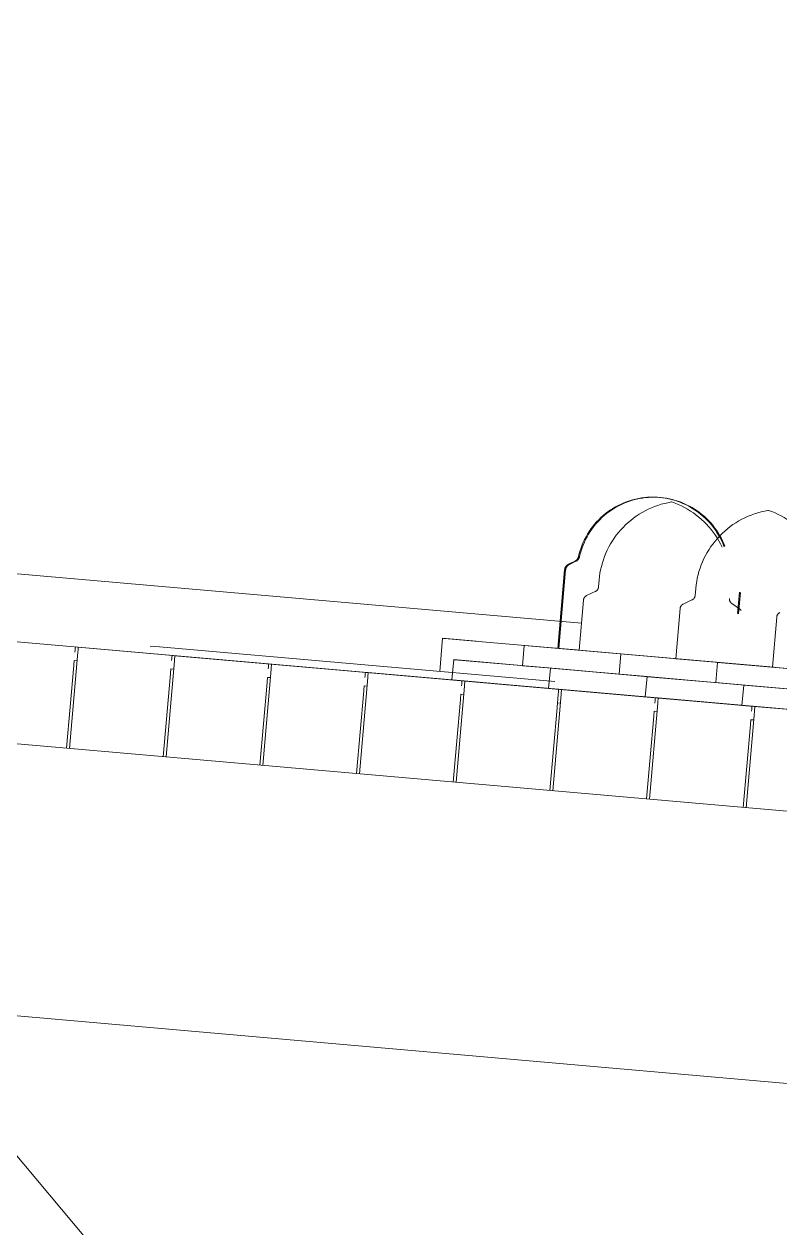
# Model space of a CAD drawing. Header units: metres. Extents: x 4238 to 4687, y -1 to 29.
# Drawn here: x 4342.1403 to 4342.2519, y 16.7894 to 16.9671 of the extents above; entities that cross this region are included whole.
import ezdxf

# ---------------------------------------------------------------- set-up
doc = ezdxf.new("R2010")
doc.units = ezdxf.units.M
for name, color, linetype, lineweight in [('A-ROOF', 132, 'Continuous', 5), ('A-ROOF-PATT', 132, 'Continuous', 15), ('Q-SPCQ', 91, 'Continuous', 5)]:
    doc.layers.add(name, color=color, linetype=linetype, lineweight=lineweight)

# ---------------------------------------------------------------- blocks, each defined once
blk = doc.blocks.new('Static Line_Sayfa_Metal Deck_Pan Mount - Up to 15 _ pitch - Max 2 Users-1848787-SECTION - GRIDS C4-C5')
at = {"layer": 'Q-SPCQ'}
for p, q in [((4342.2216, 16.88781), (4342.22064, 16.88735)), ((4342.22175, 16.8878), (4342.22079, 16.88733)), ((4342.22008, 16.88653), (4342.21907, 16.87494)), ((4342.22023, 16.88652), (4342.21922, 16.87492)), ((4342.22517, 16.88503), (4342.22509, 16.884)), ((4342.22286, 16.88205), (4342.22221, 16.87466)), ((4342.22461, 16.88333), (4342.22333, 16.88273)), ((4342.23888, 16.88208), (4342.2376, 16.88148)), ((4342.23945, 16.88378), (4342.23936, 16.88275)), ((4342.24562, 16.88006), (4342.24589, 16.88321)), ((4342.24577, 16.88005), (4342.24604, 16.8832)), ((4342.23713, 16.8808), (4342.23648, 16.87341)), ((4342.24592, 16.88075), (4342.24476, 16.88156)), ((4342.2514, 16.87955), (4342.25076, 16.87216)), ((4342.23282, 16.86771), (4342.13398, 16.87636)), ((4342.14825, 16.87511), (4342.14784, 16.87515)), ((4342.2471, 16.86646), (4342.14825, 16.87511)), ((4342.16026, 16.87515), (4342.15888, 16.87527)), ((4342.21864, 16.87004), (4342.16026, 16.87515)), ((4342.20206, 16.87642), (4342.20163, 16.87153)), ((4342.20703, 16.87599), (4342.20206, 16.87642)), ((4342.20206, 16.87642), (4342.20221, 16.87641)), ((4342.20221, 16.87641), (4342.20236, 16.8764)), ((4342.20735, 16.87596), (4342.20236, 16.8764)), ((4342.20735, 16.87596), (4342.22221, 16.87466)), ((4342.21412, 16.87537), (4342.21385, 16.87238)), ((4342.21412, 16.87537), (4342.22182, 16.8747)), ((4342.21412, 16.87537), (4342.23676, 16.87339)), ((4342.14696, 16.86017), (4342.14819, 16.87436)), ((4342.16253, 16.87386), (4342.16211, 16.8739)), ((4342.25908, 16.86541), (4342.16253, 16.87386)), ((4342.20371, 16.87327), (4342.20344, 16.87028)), ((4342.21861, 16.87197), (4342.20371, 16.87327)), ((4342.20371, 16.87327), (4342.20383, 16.87326)), ((4342.21881, 16.87195), (4342.20383, 16.87326)), ((4342.22221, 16.87466), (4342.23674, 16.87339)), ((4342.22839, 16.87412), (4342.22813, 16.87113)), ((4342.22839, 16.87412), (4342.2361, 16.87345)), ((4342.22839, 16.87412), (4342.25103, 16.87214)), ((4342.23648, 16.87341), (4342.25101, 16.87214)), ((4342.14653, 16.8602), (4342.1476, 16.87241)), ((4342.14767, 16.87315), (4342.14808, 16.87312)), ((4342.16123, 16.85892), (4342.16246, 16.87311)), ((4342.16194, 16.8719), (4342.16235, 16.87187)), ((4342.1755, 16.85767), (4342.17674, 16.87186)), ((4342.1768, 16.87261), (4342.17638, 16.87265)), ((4342.27455, 16.86406), (4342.1768, 16.87261)), ((4342.19107, 16.87136), (4342.19066, 16.8714)), ((4342.21817, 16.872), (4342.21385, 16.87238)), ((4342.21813, 16.87201), (4342.21385, 16.87238)), ((4342.21798, 16.87202), (4342.21772, 16.86903)), ((4342.23288, 16.87072), (4342.21798, 16.87202)), ((4342.21798, 16.87202), (4342.2181, 16.87201)), ((4342.23308, 16.8707), (4342.2181, 16.87201)), ((4342.23308, 16.8707), (4342.21881, 16.87195)), ((4342.24266, 16.87287), (4342.2424, 16.86988)), ((4342.24266, 16.87287), (4342.25037, 16.8722)), ((4342.24266, 16.87287), (4342.2653, 16.87089)), ((4342.25076, 16.87216), (4342.26528, 16.87089)), ((4342.1608, 16.85895), (4342.16187, 16.87116)), ((4342.17507, 16.85771), (4342.17615, 16.86991)), ((4342.17621, 16.87066), (4342.17662, 16.87062)), ((4342.18978, 16.85642), (4342.19101, 16.87062)), ((4342.28991, 16.86272), (4342.19107, 16.87136)), ((4342.20344, 16.87028), (4342.20357, 16.87027)), ((4342.20344, 16.87028), (4342.21835, 16.86898)), ((4342.20357, 16.87027), (4342.21855, 16.86896)), ((4342.20534, 16.87011), (4342.20493, 16.87015)), ((4342.30419, 16.86147), (4342.20534, 16.87011)), ((4342.23245, 16.87075), (4342.22813, 16.87113)), ((4342.2324, 16.87076), (4342.22813, 16.87113)), ((4342.23225, 16.87077), (4342.23199, 16.86778)), ((4342.24716, 16.86947), (4342.23225, 16.87077)), ((4342.23225, 16.87077), (4342.23238, 16.87076)), ((4342.24736, 16.86945), (4342.23238, 16.87076)), ((4342.24736, 16.86945), (4342.23308, 16.8707)), ((4342.24672, 16.86951), (4342.2424, 16.86988)), ((4342.24668, 16.86951), (4342.2424, 16.86988)), ((4342.18934, 16.85646), (4342.19042, 16.86866)), ((4342.19049, 16.86941), (4342.19089, 16.86937)), ((4342.20405, 16.85517), (4342.20528, 16.86937)), ((4342.20476, 16.86816), (4342.20517, 16.86812)), ((4342.21772, 16.86903), (4342.21784, 16.86902)), ((4342.21772, 16.86903), (4342.23262, 16.86773)), ((4342.21784, 16.86902), (4342.23282, 16.86771)), ((4342.21832, 16.85392), (4342.21955, 16.86812)), ((4342.21855, 16.86896), (4342.23282, 16.86771)), ((4342.21913, 16.86815), (4342.21902, 16.86687)), ((4342.21962, 16.86887), (4342.2192, 16.8689)), ((4342.31846, 16.86022), (4342.21962, 16.86887)), ((4342.24652, 16.86952), (4342.24626, 16.86653)), ((4342.26143, 16.86822), (4342.24652, 16.86952)), ((4342.24652, 16.86952), (4342.24665, 16.86951)), ((4342.26163, 16.8682), (4342.24665, 16.86951)), ((4342.26163, 16.8682), (4342.24736, 16.86945)), ((4342.20362, 16.85521), (4342.20469, 16.86741)), ((4342.21789, 16.85396), (4342.21896, 16.86616)), ((4342.21903, 16.86691), (4342.21944, 16.86687)), ((4342.23199, 16.86778), (4342.23212, 16.86777)), ((4342.23199, 16.86778), (4342.2469, 16.86648)), ((4342.23212, 16.86777), (4342.2471, 16.86646)), ((4342.23259, 16.85267), (4342.23383, 16.86687)), ((4342.23282, 16.86771), (4342.2471, 16.86646)), ((4342.23341, 16.86691), (4342.2334, 16.86687)), ((4342.23389, 16.86762), (4342.23348, 16.86765)), ((4342.33273, 16.85897), (4342.23389, 16.86762)), ((4342.24626, 16.86653), (4342.24639, 16.86652)), ((4342.24626, 16.86653), (4342.26117, 16.86523)), ((4342.24639, 16.86652), (4342.26137, 16.86521)), ((4342.2471, 16.86646), (4342.25908, 16.86541)), ((4342.24816, 16.86637), (4342.24775, 16.8664)), ((4342.347, 16.85772), (4342.24816, 16.86637)), ((4342.23216, 16.85271), (4342.23324, 16.86491)), ((4342.2333, 16.86566), (4342.23371, 16.86562)), ((4342.24687, 16.85142), (4342.2481, 16.86562)), ((4342.24758, 16.86441), (4342.24798, 16.86438)), ((4342.24643, 16.85146), (4342.24751, 16.86366))]:
    blk.add_line(p, q, dxfattribs=at)
at = {"layer": 'Q-SPCQ', "flags": 128}
for points in [[(4342.22213, 16.88849), (4342.22224, 16.88893), (4342.22237, 16.88936), (4342.22251, 16.88978), (4342.22267, 16.8902), (4342.22284, 16.89062), (4342.22303, 16.89102), (4342.22324, 16.89142), (4342.22346, 16.89181), (4342.2237, 16.89219), (4342.22396, 16.89256), (4342.22423, 16.89292), (4342.22451, 16.89327), (4342.22481, 16.89361), (4342.22512, 16.89393), (4342.22544, 16.89425), (4342.22577, 16.89455), (4342.22612, 16.89483), (4342.22648, 16.8951), (4342.22685, 16.89536), (4342.22722, 16.8956), (4342.22761, 16.89583), (4342.22801, 16.89604), (4342.22841, 16.89624), (4342.22882, 16.89641), (4342.22924, 16.89658), (4342.22967, 16.89672), (4342.2301, 16.89685), (4342.23053, 16.89696), (4342.23097, 16.89706), (4342.23142, 16.89713), (4342.23186, 16.89719), (4342.23231, 16.89723), (4342.23276, 16.89725), (4342.23321, 16.89726), (4342.23365, 16.89724), (4342.23407, 16.89721)], [(4342.22228, 16.88848), (4342.22239, 16.88891), (4342.22252, 16.88934), (4342.22266, 16.88977), (4342.22282, 16.89019), (4342.22299, 16.8906), (4342.22318, 16.89101), (4342.22339, 16.89141), (4342.22361, 16.8918), (4342.22385, 16.89218), (4342.22411, 16.89255), (4342.22438, 16.89291), (4342.22466, 16.89326), (4342.22496, 16.8936), (4342.22527, 16.89392), (4342.22559, 16.89423), (4342.22592, 16.89453), (4342.22627, 16.89482), (4342.22663, 16.89509), (4342.227, 16.89535), (4342.22737, 16.89559), (4342.22776, 16.89582), (4342.22816, 16.89603), (4342.22856, 16.89622), (4342.22897, 16.8964), (4342.22939, 16.89656), (4342.22982, 16.89671), (4342.23025, 16.89684), (4342.23068, 16.89695), (4342.23112, 16.89704), (4342.23157, 16.89712), (4342.23201, 16.89718), (4342.23246, 16.89722), (4342.23291, 16.89724), (4342.23336, 16.89724), (4342.2338, 16.89723), (4342.23422, 16.8972)], [(4342.22517, 16.88503), (4342.22523, 16.88553), (4342.2253, 16.88604), (4342.2254, 16.88654), (4342.22552, 16.88704), (4342.22565, 16.88754), (4342.22581, 16.88802), (4342.22598, 16.8885), (4342.22617, 16.88898), (4342.22638, 16.88944), (4342.22662, 16.8899), (4342.22686, 16.89035), (4342.22713, 16.89079), (4342.22741, 16.89121), (4342.22771, 16.89163), (4342.22803, 16.89203), (4342.22836, 16.89242), (4342.22871, 16.89279), (4342.22907, 16.89315), (4342.22945, 16.8935), (4342.22984, 16.89383), (4342.23024, 16.89415), (4342.23066, 16.89445), (4342.23109, 16.89473), (4342.23152, 16.89499), (4342.23197, 16.89524), (4342.23243, 16.89547), (4342.2329, 16.89568), (4342.23337, 16.89587), (4342.23385, 16.89604), (4342.23434, 16.8962), (4342.23484, 16.89633), (4342.23534, 16.89644), (4342.23584, 16.89654), (4342.23592, 16.89655)], [(4342.23407, 16.89721), (4342.23452, 16.89717), (4342.23496, 16.8971), (4342.2354, 16.89702), (4342.23584, 16.89692), (4342.23627, 16.8968), (4342.2367, 16.89666), (4342.23712, 16.89651), (4342.23754, 16.89634), (4342.23795, 16.89615), (4342.23835, 16.89595), (4342.23874, 16.89573), (4342.23912, 16.8955), (4342.2395, 16.89525), (4342.23986, 16.89499), (4342.24021, 16.89471), (4342.24056, 16.89442), (4342.24088, 16.89411), (4342.2412, 16.89379), (4342.24151, 16.89346), (4342.2418, 16.89312), (4342.24207, 16.89277), (4342.24234, 16.8924), (4342.24258, 16.89203), (4342.24282, 16.89164), (4342.24303, 16.89125), (4342.24323, 16.89085), (4342.24342, 16.89044), (4342.24359, 16.89002), (4342.24362, 16.88994)], [(4342.23422, 16.8972), (4342.23467, 16.89715), (4342.23511, 16.89709), (4342.23555, 16.897), (4342.23599, 16.8969), (4342.23642, 16.89678), (4342.23685, 16.89665), (4342.23727, 16.89649), (4342.23769, 16.89633), (4342.2381, 16.89614), (4342.2385, 16.89594), (4342.23889, 16.89572), (4342.23927, 16.89548), (4342.23965, 16.89524), (4342.24001, 16.89497), (4342.24036, 16.89469), (4342.24071, 16.8944), (4342.24104, 16.8941), (4342.24135, 16.89378), (4342.24166, 16.89345), (4342.24195, 16.89311), (4342.24222, 16.89275), (4342.24249, 16.89239), (4342.24273, 16.89201), (4342.24297, 16.89163), (4342.24318, 16.89123), (4342.24338, 16.89083), (4342.24357, 16.89042), (4342.24374, 16.89001)], [(4342.23592, 16.89655), (4342.2364, 16.89637), (4342.23687, 16.89618), (4342.23734, 16.89596), (4342.23779, 16.89573), (4342.23824, 16.89548), (4342.23868, 16.89521), (4342.2391, 16.89493), (4342.23951, 16.89462), (4342.23992, 16.89431), (4342.2403, 16.89397), (4342.24068, 16.89362), (4342.24104, 16.89326), (4342.24138, 16.89288), (4342.24171, 16.89249), (4342.24202, 16.89208), (4342.24232, 16.89167), (4342.2426, 16.89124), (4342.24286, 16.8908), (4342.24311, 16.89035), (4342.24334, 16.88989)], [(4342.23945, 16.88378), (4342.2395, 16.88429), (4342.23958, 16.88479), (4342.23967, 16.88529), (4342.23979, 16.88579), (4342.23992, 16.88629), (4342.24008, 16.88677), (4342.24025, 16.88726), (4342.24045, 16.88773), (4342.24066, 16.8882), (4342.24089, 16.88865), (4342.24114, 16.8891), (4342.2414, 16.88954), (4342.24169, 16.88996), (4342.24199, 16.89038), (4342.2423, 16.89078), (4342.24264, 16.89117), (4342.24298, 16.89154), (4342.24335, 16.89191), (4342.24372, 16.89225), (4342.24411, 16.89258), (4342.24452, 16.8929), (4342.24493, 16.8932), (4342.24536, 16.89348), (4342.2458, 16.89374), (4342.24625, 16.89399), (4342.2467, 16.89422), (4342.24717, 16.89443), (4342.24764, 16.89462), (4342.24813, 16.89479), (4342.24862, 16.89495), (4342.24911, 16.89508), (4342.24961, 16.89519), (4342.25011, 16.89529), (4342.25019, 16.8953)], [(4342.25019, 16.8953), (4342.25067, 16.89512), (4342.25115, 16.89493), (4342.25161, 16.89471), (4342.25207, 16.89448), (4342.25251, 16.89423), (4342.25295, 16.89396), (4342.25337, 16.89368), (4342.25379, 16.89338), (4342.25419, 16.89306), (4342.25458, 16.89272), (4342.25495, 16.89237), (4342.25531, 16.89201), (4342.25565, 16.89163), (4342.25598, 16.89124), (4342.2563, 16.89083), (4342.25659, 16.89042), (4342.25687, 16.88999), (4342.25714, 16.88955), (4342.25738, 16.8891), (4342.25761, 16.88864)], [(4342.2216, 16.88781), (4342.22163, 16.88783), (4342.22167, 16.88785), (4342.2217, 16.88787), (4342.22173, 16.88789), (4342.22177, 16.88792), (4342.2218, 16.88794), (4342.22183, 16.88797), (4342.22186, 16.88799), (4342.22189, 16.88802), (4342.22191, 16.88805), (4342.22194, 16.88808), (4342.22196, 16.88811), (4342.22199, 16.88815), (4342.22201, 16.88818), (4342.22203, 16.88822), (4342.22205, 16.88825), (4342.22206, 16.88829), (4342.22208, 16.88832), (4342.2221, 16.88836), (4342.22211, 16.8884), (4342.22212, 16.88844), (4342.22213, 16.88847), (4342.22213, 16.88849)], [(4342.22175, 16.8878), (4342.22178, 16.88782), (4342.22182, 16.88784), (4342.22185, 16.88786), (4342.22188, 16.88788), (4342.22192, 16.8879), (4342.22195, 16.88793), (4342.22198, 16.88795), (4342.22201, 16.88798), (4342.22204, 16.88801), (4342.22206, 16.88804), (4342.22209, 16.88807), (4342.22211, 16.8881), (4342.22214, 16.88813), (4342.22216, 16.88817), (4342.22218, 16.8882), (4342.2222, 16.88824), (4342.22221, 16.88827), (4342.22223, 16.88831), (4342.22225, 16.88835), (4342.22226, 16.88838), (4342.22227, 16.88842), (4342.22228, 16.88846), (4342.22228, 16.88848)], [(4342.22008, 16.88653), (4342.22009, 16.88657), (4342.22009, 16.88661), (4342.2201, 16.88665), (4342.22011, 16.88669), (4342.22012, 16.88673), (4342.22013, 16.88677), (4342.22015, 16.88681), (4342.22016, 16.88684), (4342.22018, 16.88688), (4342.2202, 16.88691), (4342.22022, 16.88695), (4342.22024, 16.88698), (4342.22026, 16.88702), (4342.22028, 16.88705), (4342.22031, 16.88708), (4342.22033, 16.88711), (4342.22036, 16.88714), (4342.22039, 16.88717), (4342.22042, 16.8872), (4342.22045, 16.88722), (4342.22048, 16.88725), (4342.22051, 16.88727), (4342.22055, 16.88729), (4342.22058, 16.88731), (4342.22062, 16.88733), (4342.22064, 16.88735)], [(4342.22023, 16.88652), (4342.22024, 16.88656), (4342.22024, 16.8866), (4342.22025, 16.88664), (4342.22026, 16.88668), (4342.22027, 16.88672), (4342.22028, 16.88675), (4342.2203, 16.88679), (4342.22031, 16.88683), (4342.22033, 16.88687), (4342.22035, 16.8869), (4342.22037, 16.88694), (4342.22039, 16.88697), (4342.22041, 16.887), (4342.22043, 16.88704), (4342.22046, 16.88707), (4342.22048, 16.8871), (4342.22051, 16.88713), (4342.22054, 16.88716), (4342.22057, 16.88718), (4342.2206, 16.88721), (4342.22063, 16.88723), (4342.22066, 16.88726), (4342.2207, 16.88728), (4342.22073, 16.8873), (4342.22077, 16.88732), (4342.22079, 16.88733)], [(4342.22461, 16.88333), (4342.22464, 16.88334), (4342.22467, 16.88336), (4342.2247, 16.88337), (4342.22473, 16.88339), (4342.22475, 16.88341), (4342.22478, 16.88343), (4342.2248, 16.88345), (4342.22483, 16.88347), (4342.22485, 16.8835), (4342.22488, 16.88352), (4342.2249, 16.88355), (4342.22492, 16.88357), (4342.22494, 16.8836), (4342.22496, 16.88363), (4342.22497, 16.88365), (4342.22499, 16.88368), (4342.225, 16.88371), (4342.22502, 16.88374), (4342.22503, 16.88377), (4342.22504, 16.8838), (4342.22505, 16.88383), (4342.22506, 16.88387), (4342.22507, 16.8839), (4342.22508, 16.88393), (4342.22508, 16.88396), (4342.22508, 16.884)], [(4342.22286, 16.88205), (4342.22286, 16.88208), (4342.22287, 16.88212), (4342.22287, 16.88215), (4342.22288, 16.88218), (4342.22289, 16.88221), (4342.2229, 16.88225), (4342.22291, 16.88228), (4342.22292, 16.88231), (4342.22294, 16.88234), (4342.22295, 16.88237), (4342.22297, 16.8824), (4342.22298, 16.88242), (4342.223, 16.88245), (4342.22302, 16.88248), (4342.22304, 16.8825), (4342.22306, 16.88253), (4342.22309, 16.88255), (4342.22311, 16.88258), (4342.22313, 16.8826), (4342.22316, 16.88262), (4342.22318, 16.88264), (4342.22321, 16.88266), (4342.22324, 16.88268), (4342.22327, 16.8827), (4342.2233, 16.88271), (4342.22333, 16.88273)], [(4342.23888, 16.88208), (4342.23891, 16.88209), (4342.23894, 16.88211), (4342.23897, 16.88212), (4342.239, 16.88214), (4342.23903, 16.88216), (4342.23905, 16.88218), (4342.23908, 16.8822), (4342.2391, 16.88222), (4342.23913, 16.88225), (4342.23915, 16.88227), (4342.23917, 16.8823), (4342.23919, 16.88232), (4342.23921, 16.88235), (4342.23923, 16.88238), (4342.23925, 16.8824), (4342.23926, 16.88243), (4342.23928, 16.88246), (4342.23929, 16.88249), (4342.2393, 16.88252), (4342.23932, 16.88255), (4342.23933, 16.88259), (4342.23933, 16.88262), (4342.23934, 16.88265), (4342.23935, 16.88268), (4342.23935, 16.88271), (4342.23936, 16.88275)], [(4342.24441, 16.88231), (4342.24441, 16.88228), (4342.24441, 16.88225), (4342.24441, 16.88221), (4342.24441, 16.88218), (4342.24441, 16.88215), (4342.24442, 16.88211), (4342.24442, 16.88208), (4342.24443, 16.88205), (4342.24444, 16.88202), (4342.24445, 16.88199), (4342.24446, 16.88195), (4342.24447, 16.88192), (4342.24449, 16.88189), (4342.2445, 16.88186), (4342.24452, 16.88183), (4342.24453, 16.88181), (4342.24455, 16.88178), (4342.24457, 16.88175), (4342.24459, 16.88172), (4342.24461, 16.8817), (4342.24463, 16.88167), (4342.24466, 16.88165), (4342.24468, 16.88163), (4342.2447, 16.88161), (4342.24473, 16.88159), (4342.24476, 16.88157)], [(4342.23713, 16.8808), (4342.23713, 16.88084), (4342.23714, 16.88087), (4342.23714, 16.8809), (4342.23715, 16.88093), (4342.23716, 16.88096), (4342.23717, 16.881), (4342.23718, 16.88103), (4342.23719, 16.88106), (4342.23721, 16.88109), (4342.23722, 16.88112), (4342.23724, 16.88115), (4342.23726, 16.88118), (4342.23727, 16.8812), (4342.23729, 16.88123), (4342.23731, 16.88126), (4342.23734, 16.88128), (4342.23736, 16.8813), (4342.23738, 16.88133), (4342.23741, 16.88135), (4342.23743, 16.88137), (4342.23746, 16.88139), (4342.23748, 16.88141), (4342.23751, 16.88143), (4342.23754, 16.88145), (4342.23757, 16.88146), (4342.2376, 16.88148)], [(4342.24592, 16.88075), (4342.24594, 16.88073), (4342.24597, 16.88071), (4342.246, 16.88069), (4342.24602, 16.88067), (4342.24604, 16.88065), (4342.24607, 16.88062), (4342.24609, 16.8806), (4342.24611, 16.88057), (4342.24613, 16.88054)], [(4342.2514, 16.87955), (4342.25141, 16.87959), (4342.25141, 16.87962), (4342.25142, 16.87965), (4342.25142, 16.87968), (4342.25143, 16.87972), (4342.25144, 16.87975), (4342.25145, 16.87978), (4342.25147, 16.87981), (4342.25148, 16.87984), (4342.2515, 16.87987), (4342.25151, 16.8799), (4342.25153, 16.87993), (4342.25155, 16.87995), (4342.25157, 16.87998), (4342.25159, 16.88001), (4342.25161, 16.88003), (4342.25163, 16.88006), (4342.25165, 16.88008), (4342.25168, 16.8801), (4342.2517, 16.88012), (4342.25173, 16.88014), (4342.25176, 16.88016), (4342.25178, 16.88018), (4342.25181, 16.8802), (4342.25184, 16.88021), (4342.25187, 16.88023)]]:
    blk.add_lwpolyline(points, dxfattribs=at)
at = {"layer": 'Q-SPCQ'}
for centre, start_param, end_param in [((4342.14775, 16.87415), 0, 1.318637), ((4342.14817, 16.87411), 4.964548, 6.283185), ((4342.16202, 16.8729), 0, 1.318637), ((4342.16244, 16.87286), 4.964548, 6.283185), ((4342.14758, 16.87216), 0, 1.318637), ((4342.16185, 16.87091), 0, 1.318637), ((4342.1763, 16.87165), 0, 1.318637), ((4342.17671, 16.87162), 4.964548, 6.283185), ((4342.19057, 16.8704), 0, 1.318637), ((4342.17613, 16.86966), 0, 1.318637), ((4342.19098, 16.87037), 4.964548, 6.283185), ((4342.20484, 16.86915), 0, 1.318637), ((4342.20526, 16.86912), 4.964548, 6.283185), ((4342.1904, 16.86841), 6.283185, 7.601822), ((4342.20467, 16.86716), 6.283185, 7.601822), ((4342.21912, 16.86791), 0, 1.318637), ((4342.21953, 16.86787), 4.964548, 6.283185), ((4342.21895, 16.86591), 0, 1.318637), ((4342.23339, 16.86666), 0, 1.318637), ((4342.2338, 16.86662), 4.968173, 6.283185), ((4342.24766, 16.86541), 0, 1.318637), ((4342.24808, 16.86537), 4.964548, 6.283185), ((4342.23322, 16.86466), 6.283185, 7.601822), ((4342.24749, 16.86342), 6.283185, 7.601822)]:
    blk.add_ellipse(centre, major_axis=(0.000087, 0.000996), ratio=0.002511, start_param=start_param, end_param=end_param, dxfattribs=at)
blk = doc.blocks.new('Roof Gutters1 - Roof Gutters-1884510-SECTION - GRIDS C4-C5')
at = {"layer": 'A-ROOF'}
blk.add_line((4332.71359, 17.71057), (4342.22256, 16.87864), dxfattribs=at)

msp = doc.modelspace()

# ---------------------------------------------------------------- hatches: boundary and pattern name
at = {"layer": 'A-ROOF-PATT', "lineweight": 5}
h = msp.add_hatch(dxfattribs=at)
h.set_pattern_fill('FP_5', color=256, angle=-135, style=0, pattern_type=2)
h.set_pattern_definition([(40, (4308.7467, 10.39023), (-0.1928363, 0.2298133), []), (130, (4308.7467, 10.39023), (-0.2298133, -0.1928363), [])])
h.paths.add_polyline_path([(4352.53229, 15.79095), (4352.53229, 15.91141), (4332.68439, 17.64788), (4312.83647, 15.91141), (4312.83647, 15.79095), (4332.68439, 17.52742), (4352.51374, 15.79258)])

# ---------------------------------------------------------------- linework, layer by layer
at = {"layer": 'A-ROOF', "lineweight": 15}
for p, q in [((4342.3178, 16.84522), (4332.68439, 17.68803)), ((4342.30549, 16.80614), (4332.68439, 17.64788))]:
    msp.add_line(p, q, dxfattribs=at)

# ---------------------------------------------------------------- block references
at = {"layer": 'A-ROOF'}
msp.add_blockref('Roof Gutters1 - Roof Gutters-1884510-SECTION - GRIDS C4-C5', (0, 0), dxfattribs=at)
at = {"layer": 'Q-SPCQ'}
msp.add_blockref('Static Line_Sayfa_Metal Deck_Pan Mount - Up to 15 _ pitch - Max 2 Users-1848787-SECTION - GRIDS C4-C5', (0, 0), dxfattribs=at)

doc.saveas('drawing.dxf')
